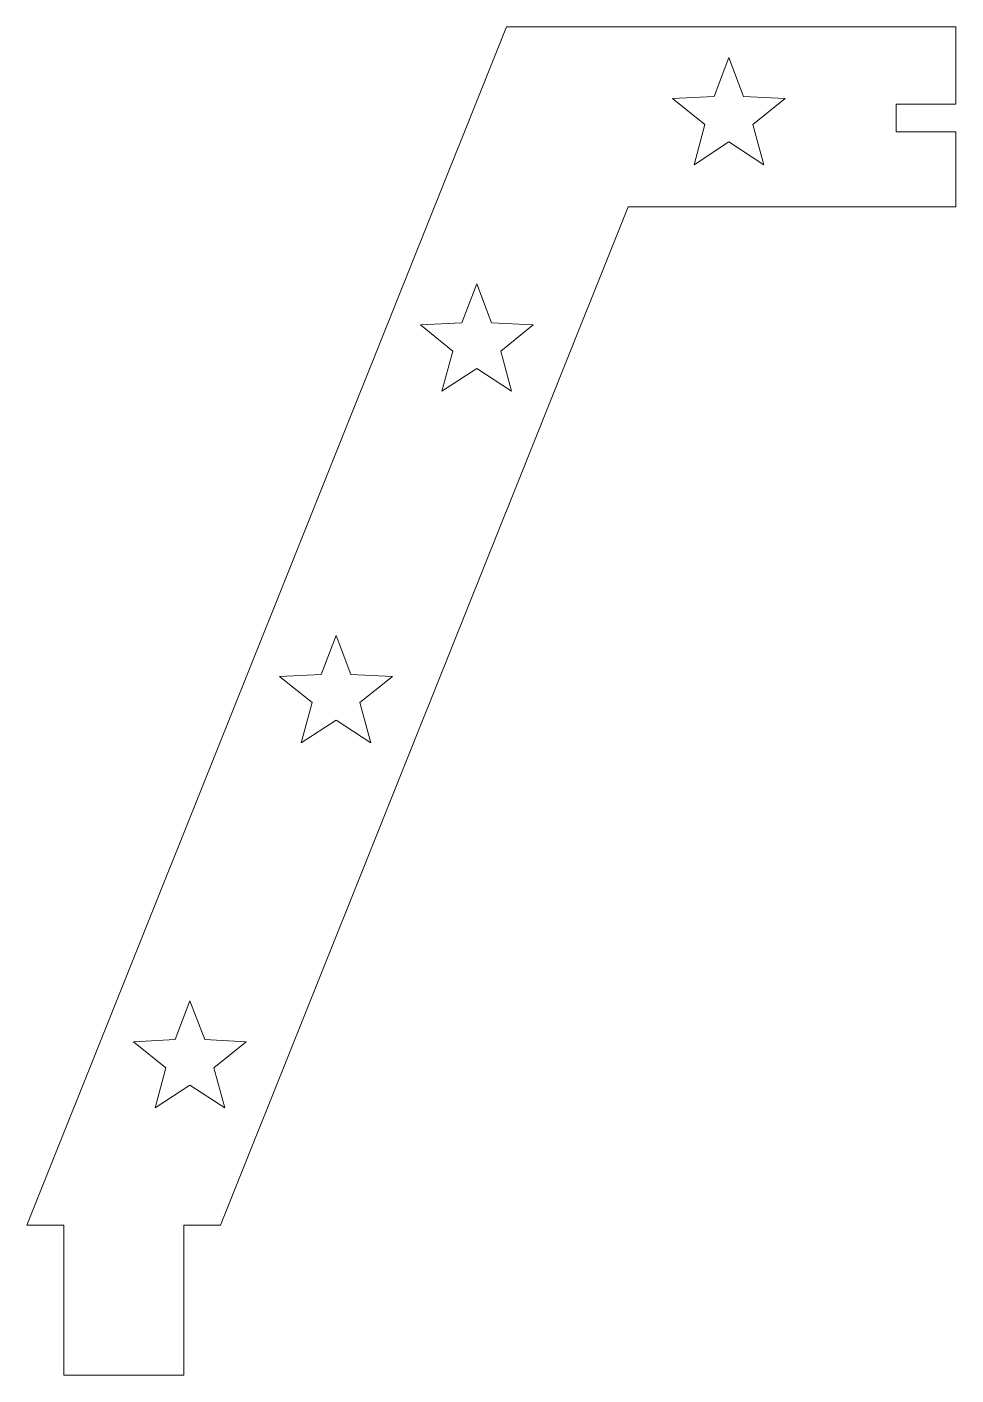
# Model space of a CAD drawing. Header units: millimetres. Extents: x 0 to 98, y -16 to 127.
import ezdxf

# ---------------------------------------------------------------- set-up
doc = ezdxf.new("R2010")
doc.units = ezdxf.units.MM

msp = doc.modelspace()

# ---------------------------------------------------------------- linework, layer by layer
at = {"color": 7, "linetype": 'Continuous', "lineweight": 15}
for p, q in [((50.8, 127), (0, 0)), ((98.42, 127), (50.8, 127)), ((98.42, 118.81), (98.42, 127)), ((74.36, 123.75), (72.79, 119.63)), ((75.92, 119.63), (74.36, 123.75)), ((72.79, 119.63), (68.38, 119.42)), ((68.38, 119.42), (71.82, 116.65)), ((80.33, 119.42), (75.92, 119.63)), ((76.89, 116.65), (80.33, 119.42)), ((92.08, 115.89), (92.08, 118.81)), ((92.08, 118.81), (98.42, 118.81)), ((71.82, 116.65), (70.67, 112.39)), ((78.05, 112.39), (76.89, 116.65)), ((98.42, 115.89), (92.08, 115.89)), ((98.42, 107.95), (98.42, 115.89)), ((70.67, 112.39), (74.36, 114.81)), ((74.36, 114.81), (78.05, 112.39)), ((20.52, 0), (63.7, 107.95)), ((63.7, 107.95), (98.42, 107.95)), ((47.65, 99.76), (46.08, 95.64)), ((49.22, 95.64), (47.65, 99.76)), ((46.08, 95.64), (41.68, 95.42)), ((41.68, 95.42), (45.11, 92.65)), ((53.62, 95.42), (49.22, 95.64)), ((50.19, 92.65), (53.62, 95.42)), ((45.11, 92.65), (43.96, 88.4)), ((51.34, 88.4), (50.19, 92.65)), ((43.96, 88.4), (47.65, 90.81)), ((47.65, 90.81), (51.34, 88.4)), ((32.74, 62.49), (31.17, 58.37)), ((34.31, 58.37), (32.74, 62.49)), ((31.17, 58.37), (26.77, 58.15)), ((26.77, 58.15), (30.2, 55.39)), ((38.71, 58.15), (34.31, 58.37)), ((35.28, 55.39), (38.71, 58.15)), ((30.2, 55.39), (29.05, 51.13)), ((36.43, 51.13), (35.28, 55.39)), ((29.05, 51.13), (32.74, 53.54)), ((32.74, 53.54), (36.43, 51.13)), ((17.26, 23.79), (15.69, 19.67)), ((18.83, 19.67), (17.26, 23.79)), ((15.69, 19.67), (11.29, 19.45)), ((11.29, 19.45), (14.72, 16.68)), ((23.23, 19.45), (18.83, 19.67)), ((19.8, 16.68), (23.23, 19.45)), ((14.72, 16.68), (13.57, 12.43)), ((20.95, 12.43), (19.8, 16.68)), ((13.57, 12.43), (17.26, 14.84)), ((17.26, 14.84), (20.95, 12.43)), ((0, 0), (3.91, 0)), ((3.91, 0), (3.91, -15.88)), ((16.61, -15.88), (16.61, 0)), ((16.61, 0), (20.52, 0)), ((3.91, -15.88), (16.61, -15.88))]:
    msp.add_line(p, q, dxfattribs=at)

doc.saveas('drawing.dxf')
